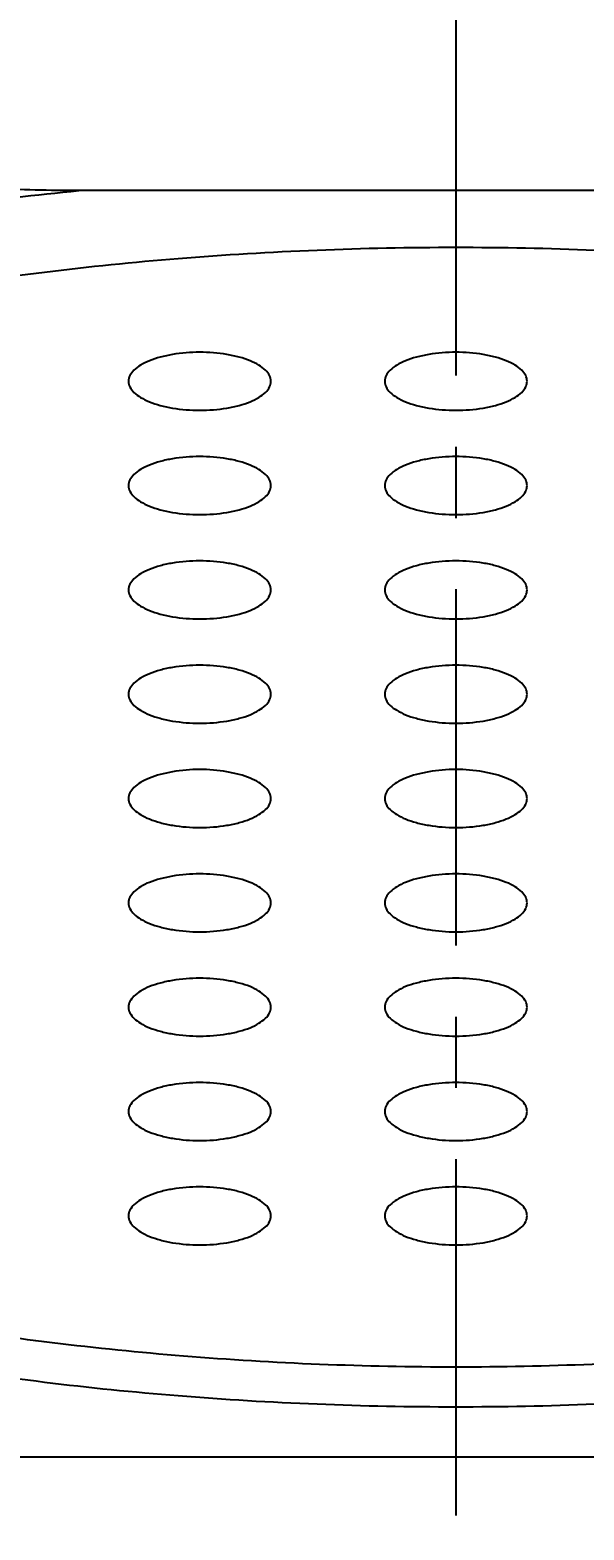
# Model space of a CAD drawing. Header units: millimetres. Extents: x 1091 to 1735, y 843 to 1297.
# Drawn here: x 1487.66 to 1491.55, y 1115.19 to 1125.72 of the extents above; entities that cross this region are included whole.
import ezdxf

# ---------------------------------------------------------------- set-up
doc = ezdxf.new("R2010")
doc.units = ezdxf.units.MM
doc.linetypes.add('CENTER', pattern=[2, 1.25, -0.25, 0.25, -0.25])
doc.layers.add('\\M+5B1EA\\M+5D7A2', color=1, linetype='Continuous')
doc.layers.add('dim', color=1, linetype='Continuous', lineweight=35)
doc.styles.add('Daelim Dimension', font='\x7f\x7f\x7f\x7f.TTF')
doc.dimstyles.new('DEFAULT', dxfattribs={"dimscale": 2, "dimtxt": 2, "dimasz": 2, "dimexe": 0, "dimexo": 2, "dimgap": 1, "dimtad": 1, "dimdec": 1, "dimzin": 9, "dimdsep": 46, "dimtxsty": 'Daelim Dimension', "dimcen": 0.5, "dimclrd": 252, "dimclre": 252, "dimclrt": 3, "dimadec": 1, "dimazin": 0, "dimtfac": 1, "dimtdec": 1, "dimtix": 1, "dimtmove": 0, "dimatfit": 3, "dimfxl": 0, "dimtolj": 1, "dimtzin": 1, "dimlwd": 9, "dimlwe": 9, "dimarcsym": 0})

# ---------------------------------------------------------------- blocks, each defined once
blk = doc.blocks.new('*D4')
at = {"layer": 'Defpoints', "color": 0}
for p in [(1490.564, 1186.165), (1441.913, 1064.406), (1464.351, 1064.406)]:
    blk.add_point(p, dxfattribs=at)
at = {"layer": 'dim', "color": 5, "lineweight": 9}
for p, q in [((1486.564, 1186.165), (1441.913, 1186.165)), ((1441.913, 1182.165), (1441.913, 1068.406)), ((1460.351, 1064.406), (1441.913, 1064.406))]:
    blk.add_line(p, q, dxfattribs=at)
at = {"layer": 'dim', "color": 5}
for points in [[(1441.246, 1182.165), (1442.579, 1182.165), (1441.913, 1186.165)], [(1441.246, 1068.406), (1442.579, 1068.406), (1441.913, 1064.406)]]:
    blk.add_solid(points, dxfattribs=at)
at = {"layer": 'dim', "color": 7, "insert": (1434.519, 1127.744), "char_height": 10, "attachment_point": 5, "rotation": 90, "style": 'Daelim Dimension'}
blk.add_mtext('\\A1;122', dxfattribs=at)

msp = doc.modelspace()

# ---------------------------------------------------------------- linework, layer by layer
at = {"color": 7, "linetype": 'Continuous'}
for p, q in [((1493.302, 1124.595), (1488.001, 1124.595)), ((1487.547, 1115.708), (1493.756, 1115.708))]:
    msp.add_line(p, q, dxfattribs=at)
for points, knots in [([(1488.001, 1124.595), (1487.899, 1124.595), (1487.696, 1124.597), (1487.392, 1124.61), (1487.088, 1124.634), (1486.837, 1124.667), (1486.638, 1124.705), (1486.491, 1124.74), (1486.37, 1124.776), (1486.275, 1124.81), (1486.183, 1124.848), (1486.071, 1124.903), (1485.969, 1124.973), (1485.9, 1125.042), (1485.857, 1125.1), (1485.828, 1125.164), (1485.821, 1125.211), (1485.821, 1125.235)], [0, 0, 0, 0, 0.126748, 0.253474, 0.380135, 0.506639, 0.569794, 0.632832, 0.69569, 0.72703, 0.758283, 0.820401, 0.881709, 0.911936, 0.941733, 0.971046, 1, 1, 1, 1]), ([(1490.651, 1124.195), (1490.001, 1124.195), (1488.719, 1124.144), (1486.86, 1123.918), (1485.396, 1123.607), (1484.32, 1123.284), (1483.593, 1123.018), (1482.934, 1122.724), (1482.348, 1122.405), (1481.841, 1122.065), (1481.417, 1121.705), (1481.08, 1121.328), (1480.835, 1120.938), (1480.685, 1120.536), (1480.651, 1120.261), (1480.651, 1120.127)], [0, 0, 0, 0, 0.169204, 0.332998, 0.48632, 0.557668, 0.624826, 0.687425, 0.745204, 0.79804, 0.845997, 0.889374, 0.92878, 0.9652, 1, 1, 1, 1]), ([(1500.651, 1120.127), (1500.651, 1120.261), (1500.617, 1120.536), (1500.467, 1120.938), (1500.222, 1121.328), (1499.886, 1121.705), (1499.462, 1122.065), (1498.955, 1122.405), (1498.369, 1122.724), (1497.709, 1123.018), (1496.983, 1123.284), (1495.907, 1123.607), (1494.443, 1123.918), (1492.584, 1124.144), (1491.302, 1124.195), (1490.651, 1124.195)], [0, 0, 0, 0, 0.0348, 0.07122, 0.110626, 0.154002, 0.201959, 0.254796, 0.312574, 0.375173, 0.442331, 0.513678, 0.667, 0.830795, 1, 1, 1, 1]), ([(1488.851, 1123.46), (1488.787, 1123.46), (1488.694, 1123.453), (1488.576, 1123.428), (1488.5, 1123.403), (1488.438, 1123.373), (1488.39, 1123.339), (1488.359, 1123.3), (1488.351, 1123.27), (1488.351, 1123.257)], [0, 0, 0, 0, 0.333221, 0.486719, 0.625343, 0.745785, 0.846554, 0.929154, 1, 1, 1, 1]), ([(1489.351, 1123.257), (1489.351, 1123.27), (1489.344, 1123.3), (1489.312, 1123.339), (1489.265, 1123.373), (1489.202, 1123.403), (1489.127, 1123.428), (1489.009, 1123.453), (1488.915, 1123.46), (1488.851, 1123.46)], [0, 0, 0, 0, 0.070844, 0.153442, 0.254211, 0.374656, 0.513282, 0.666784, 1, 1, 1, 1]), ([(1490.651, 1123.46), (1490.587, 1123.46), (1490.494, 1123.453), (1490.376, 1123.428), (1490.3, 1123.403), (1490.238, 1123.373), (1490.19, 1123.339), (1490.159, 1123.3), (1490.151, 1123.27), (1490.151, 1123.257)], [0, 0, 0, 0, 0.333221, 0.486719, 0.625343, 0.745785, 0.846554, 0.929154, 1, 1, 1, 1]), ([(1491.151, 1123.257), (1491.151, 1123.27), (1491.144, 1123.3), (1491.112, 1123.339), (1491.065, 1123.373), (1491.002, 1123.403), (1490.927, 1123.428), (1490.809, 1123.453), (1490.715, 1123.46), (1490.651, 1123.46)], [0, 0, 0, 0, 0.070844, 0.153442, 0.254211, 0.374656, 0.513282, 0.666784, 1, 1, 1, 1]), ([(1488.351, 1123.257), (1488.351, 1123.243), (1488.359, 1123.213), (1488.39, 1123.175), (1488.438, 1123.14), (1488.5, 1123.11), (1488.576, 1123.085), (1488.694, 1123.06), (1488.787, 1123.053), (1488.851, 1123.053)], [0, 0, 0, 0, 0.070844, 0.153442, 0.254211, 0.374656, 0.513282, 0.666784, 1, 1, 1, 1]), ([(1488.851, 1123.053), (1488.915, 1123.053), (1489.009, 1123.06), (1489.127, 1123.085), (1489.202, 1123.11), (1489.265, 1123.14), (1489.312, 1123.175), (1489.344, 1123.213), (1489.351, 1123.243), (1489.351, 1123.257)], [0, 0, 0, 0, 0.333221, 0.486719, 0.625343, 0.745785, 0.846554, 0.929154, 1, 1, 1, 1]), ([(1490.151, 1123.257), (1490.151, 1123.243), (1490.159, 1123.213), (1490.19, 1123.175), (1490.238, 1123.14), (1490.3, 1123.11), (1490.376, 1123.085), (1490.494, 1123.06), (1490.587, 1123.053), (1490.651, 1123.053)], [0, 0, 0, 0, 0.070844, 0.153442, 0.254211, 0.374656, 0.513282, 0.666784, 1, 1, 1, 1]), ([(1490.651, 1123.053), (1490.715, 1123.053), (1490.809, 1123.06), (1490.927, 1123.085), (1491.002, 1123.11), (1491.065, 1123.14), (1491.112, 1123.175), (1491.144, 1123.213), (1491.151, 1123.243), (1491.151, 1123.257)], [0, 0, 0, 0, 0.333221, 0.486719, 0.625343, 0.745785, 0.846554, 0.929154, 1, 1, 1, 1]), ([(1488.851, 1122.728), (1488.787, 1122.728), (1488.694, 1122.721), (1488.576, 1122.696), (1488.5, 1122.671), (1488.438, 1122.641), (1488.39, 1122.607), (1488.359, 1122.568), (1488.351, 1122.538), (1488.351, 1122.525)], [0, 0, 0, 0, 0.333221, 0.486719, 0.625343, 0.745785, 0.846554, 0.929154, 1, 1, 1, 1]), ([(1489.351, 1122.525), (1489.351, 1122.538), (1489.344, 1122.568), (1489.312, 1122.607), (1489.265, 1122.641), (1489.202, 1122.671), (1489.127, 1122.696), (1489.009, 1122.721), (1488.915, 1122.728), (1488.851, 1122.728)], [0, 0, 0, 0, 0.070844, 0.153442, 0.254211, 0.374656, 0.513282, 0.666784, 1, 1, 1, 1]), ([(1490.651, 1122.728), (1490.587, 1122.728), (1490.494, 1122.721), (1490.376, 1122.696), (1490.3, 1122.671), (1490.238, 1122.641), (1490.19, 1122.607), (1490.159, 1122.568), (1490.151, 1122.538), (1490.151, 1122.525)], [0, 0, 0, 0, 0.333221, 0.486719, 0.625343, 0.745785, 0.846554, 0.929154, 1, 1, 1, 1]), ([(1491.151, 1122.525), (1491.151, 1122.538), (1491.144, 1122.568), (1491.112, 1122.607), (1491.065, 1122.641), (1491.002, 1122.671), (1490.927, 1122.696), (1490.809, 1122.721), (1490.715, 1122.728), (1490.651, 1122.728)], [0, 0, 0, 0, 0.070844, 0.153442, 0.254211, 0.374656, 0.513282, 0.666784, 1, 1, 1, 1]), ([(1488.351, 1122.525), (1488.351, 1122.511), (1488.359, 1122.481), (1488.39, 1122.443), (1488.438, 1122.408), (1488.5, 1122.378), (1488.576, 1122.353), (1488.694, 1122.328), (1488.787, 1122.321), (1488.851, 1122.321)], [0, 0, 0, 0, 0.070844, 0.153442, 0.254211, 0.374656, 0.513282, 0.666784, 1, 1, 1, 1]), ([(1488.851, 1122.321), (1488.915, 1122.321), (1489.009, 1122.328), (1489.127, 1122.353), (1489.202, 1122.378), (1489.265, 1122.408), (1489.312, 1122.443), (1489.344, 1122.481), (1489.351, 1122.511), (1489.351, 1122.525)], [0, 0, 0, 0, 0.333221, 0.486719, 0.625343, 0.745785, 0.846554, 0.929154, 1, 1, 1, 1]), ([(1490.151, 1122.525), (1490.151, 1122.511), (1490.159, 1122.481), (1490.19, 1122.443), (1490.238, 1122.408), (1490.3, 1122.378), (1490.376, 1122.353), (1490.494, 1122.328), (1490.587, 1122.321), (1490.651, 1122.321)], [0, 0, 0, 0, 0.070844, 0.153442, 0.254211, 0.374656, 0.513282, 0.666784, 1, 1, 1, 1]), ([(1490.651, 1122.321), (1490.715, 1122.321), (1490.809, 1122.328), (1490.927, 1122.353), (1491.002, 1122.378), (1491.065, 1122.408), (1491.112, 1122.443), (1491.144, 1122.481), (1491.151, 1122.511), (1491.151, 1122.525)], [0, 0, 0, 0, 0.333221, 0.486719, 0.625343, 0.745785, 0.846554, 0.929154, 1, 1, 1, 1]), ([(1488.851, 1121.996), (1488.787, 1121.996), (1488.694, 1121.989), (1488.576, 1121.964), (1488.5, 1121.939), (1488.438, 1121.909), (1488.39, 1121.874), (1488.359, 1121.836), (1488.351, 1121.806), (1488.351, 1121.792)], [0, 0, 0, 0, 0.333221, 0.486719, 0.625343, 0.745785, 0.846554, 0.929154, 1, 1, 1, 1]), ([(1489.351, 1121.792), (1489.351, 1121.806), (1489.344, 1121.836), (1489.312, 1121.874), (1489.265, 1121.909), (1489.202, 1121.939), (1489.127, 1121.964), (1489.009, 1121.989), (1488.915, 1121.996), (1488.851, 1121.996)], [0, 0, 0, 0, 0.070844, 0.153442, 0.254211, 0.374656, 0.513282, 0.666784, 1, 1, 1, 1]), ([(1490.651, 1121.996), (1490.587, 1121.996), (1490.494, 1121.989), (1490.376, 1121.964), (1490.3, 1121.939), (1490.238, 1121.909), (1490.19, 1121.874), (1490.159, 1121.836), (1490.151, 1121.806), (1490.151, 1121.792)], [0, 0, 0, 0, 0.333221, 0.486719, 0.625343, 0.745785, 0.846554, 0.929154, 1, 1, 1, 1]), ([(1491.151, 1121.792), (1491.151, 1121.806), (1491.144, 1121.836), (1491.112, 1121.874), (1491.065, 1121.909), (1491.002, 1121.939), (1490.927, 1121.964), (1490.809, 1121.989), (1490.715, 1121.996), (1490.651, 1121.996)], [0, 0, 0, 0, 0.070844, 0.153442, 0.254211, 0.374656, 0.513282, 0.666784, 1, 1, 1, 1]), ([(1488.351, 1121.792), (1488.351, 1121.779), (1488.359, 1121.749), (1488.39, 1121.71), (1488.438, 1121.676), (1488.5, 1121.646), (1488.576, 1121.621), (1488.694, 1121.596), (1488.787, 1121.589), (1488.851, 1121.589)], [0, 0, 0, 0, 0.070844, 0.153442, 0.254211, 0.374656, 0.513282, 0.666784, 1, 1, 1, 1]), ([(1488.851, 1121.589), (1488.915, 1121.589), (1489.009, 1121.596), (1489.127, 1121.621), (1489.202, 1121.646), (1489.265, 1121.676), (1489.312, 1121.71), (1489.344, 1121.749), (1489.351, 1121.779), (1489.351, 1121.792)], [0, 0, 0, 0, 0.333221, 0.486719, 0.625343, 0.745785, 0.846554, 0.929154, 1, 1, 1, 1]), ([(1490.151, 1121.792), (1490.151, 1121.779), (1490.159, 1121.749), (1490.19, 1121.71), (1490.238, 1121.676), (1490.3, 1121.646), (1490.376, 1121.621), (1490.494, 1121.596), (1490.587, 1121.589), (1490.651, 1121.589)], [0, 0, 0, 0, 0.070844, 0.153442, 0.254211, 0.374656, 0.513282, 0.666784, 1, 1, 1, 1]), ([(1490.651, 1121.589), (1490.715, 1121.589), (1490.809, 1121.596), (1490.927, 1121.621), (1491.002, 1121.646), (1491.065, 1121.676), (1491.112, 1121.71), (1491.144, 1121.749), (1491.151, 1121.779), (1491.151, 1121.792)], [0, 0, 0, 0, 0.333221, 0.486719, 0.625343, 0.745785, 0.846554, 0.929154, 1, 1, 1, 1]), ([(1488.851, 1121.264), (1488.787, 1121.264), (1488.694, 1121.257), (1488.576, 1121.232), (1488.5, 1121.207), (1488.438, 1121.177), (1488.39, 1121.142), (1488.359, 1121.104), (1488.351, 1121.074), (1488.351, 1121.06)], [0, 0, 0, 0, 0.333221, 0.486719, 0.625343, 0.745785, 0.846554, 0.929154, 1, 1, 1, 1]), ([(1489.351, 1121.06), (1489.351, 1121.074), (1489.344, 1121.104), (1489.312, 1121.142), (1489.265, 1121.177), (1489.202, 1121.207), (1489.127, 1121.232), (1489.009, 1121.257), (1488.915, 1121.264), (1488.851, 1121.264)], [0, 0, 0, 0, 0.070844, 0.153442, 0.254211, 0.374656, 0.513282, 0.666784, 1, 1, 1, 1]), ([(1490.651, 1121.264), (1490.587, 1121.264), (1490.494, 1121.257), (1490.376, 1121.232), (1490.3, 1121.207), (1490.238, 1121.177), (1490.19, 1121.142), (1490.159, 1121.104), (1490.151, 1121.074), (1490.151, 1121.06)], [0, 0, 0, 0, 0.333221, 0.486719, 0.625343, 0.745785, 0.846554, 0.929154, 1, 1, 1, 1]), ([(1491.151, 1121.06), (1491.151, 1121.074), (1491.144, 1121.104), (1491.112, 1121.142), (1491.065, 1121.177), (1491.002, 1121.207), (1490.927, 1121.232), (1490.809, 1121.257), (1490.715, 1121.264), (1490.651, 1121.264)], [0, 0, 0, 0, 0.070844, 0.153442, 0.254211, 0.374656, 0.513282, 0.666784, 1, 1, 1, 1]), ([(1488.351, 1121.06), (1488.351, 1121.047), (1488.359, 1121.017), (1488.39, 1120.978), (1488.438, 1120.944), (1488.5, 1120.914), (1488.576, 1120.889), (1488.694, 1120.864), (1488.787, 1120.857), (1488.851, 1120.857)], [0, 0, 0, 0, 0.070844, 0.153442, 0.254211, 0.374656, 0.513282, 0.666784, 1, 1, 1, 1]), ([(1488.851, 1120.857), (1488.915, 1120.857), (1489.009, 1120.864), (1489.127, 1120.889), (1489.202, 1120.914), (1489.265, 1120.944), (1489.312, 1120.978), (1489.344, 1121.017), (1489.351, 1121.047), (1489.351, 1121.06)], [0, 0, 0, 0, 0.333221, 0.486719, 0.625343, 0.745785, 0.846554, 0.929154, 1, 1, 1, 1]), ([(1490.151, 1121.06), (1490.151, 1121.047), (1490.159, 1121.017), (1490.19, 1120.978), (1490.238, 1120.944), (1490.3, 1120.914), (1490.376, 1120.889), (1490.494, 1120.864), (1490.587, 1120.857), (1490.651, 1120.857)], [0, 0, 0, 0, 0.070844, 0.153442, 0.254211, 0.374656, 0.513282, 0.666784, 1, 1, 1, 1]), ([(1490.651, 1120.857), (1490.715, 1120.857), (1490.809, 1120.864), (1490.927, 1120.889), (1491.002, 1120.914), (1491.065, 1120.944), (1491.112, 1120.978), (1491.144, 1121.017), (1491.151, 1121.047), (1491.151, 1121.06)], [0, 0, 0, 0, 0.333221, 0.486719, 0.625343, 0.745785, 0.846554, 0.929154, 1, 1, 1, 1]), ([(1488.851, 1120.532), (1488.787, 1120.532), (1488.694, 1120.524), (1488.576, 1120.499), (1488.5, 1120.475), (1488.438, 1120.445), (1488.39, 1120.41), (1488.359, 1120.371), (1488.351, 1120.342), (1488.351, 1120.328)], [0, 0, 0, 0, 0.333221, 0.486719, 0.625343, 0.745785, 0.846554, 0.929154, 1, 1, 1, 1]), ([(1489.351, 1120.328), (1489.351, 1120.342), (1489.344, 1120.371), (1489.312, 1120.41), (1489.265, 1120.445), (1489.202, 1120.475), (1489.127, 1120.499), (1489.009, 1120.524), (1488.915, 1120.532), (1488.851, 1120.532)], [0, 0, 0, 0, 0.070844, 0.153442, 0.254211, 0.374656, 0.513282, 0.666784, 1, 1, 1, 1]), ([(1490.651, 1120.532), (1490.587, 1120.532), (1490.494, 1120.524), (1490.376, 1120.499), (1490.3, 1120.475), (1490.238, 1120.445), (1490.19, 1120.41), (1490.159, 1120.371), (1490.151, 1120.342), (1490.151, 1120.328)], [0, 0, 0, 0, 0.333221, 0.486719, 0.625343, 0.745785, 0.846554, 0.929154, 1, 1, 1, 1]), ([(1491.151, 1120.328), (1491.151, 1120.342), (1491.144, 1120.371), (1491.112, 1120.41), (1491.065, 1120.445), (1491.002, 1120.475), (1490.927, 1120.499), (1490.809, 1120.524), (1490.715, 1120.532), (1490.651, 1120.532)], [0, 0, 0, 0, 0.070844, 0.153442, 0.254211, 0.374656, 0.513282, 0.666784, 1, 1, 1, 1]), ([(1490.651, 1116.338), (1490.013, 1116.338), (1488.756, 1116.388), (1487.213, 1116.575), (1486.037, 1116.8), (1485.213, 1117), (1484.441, 1117.231), (1483.727, 1117.493), (1483.081, 1117.781), (1482.506, 1118.093), (1482.008, 1118.428), (1481.592, 1118.781), (1481.262, 1119.15), (1481.022, 1119.533), (1480.875, 1119.927), (1480.841, 1120.197), (1480.841, 1120.328)], [0, 0, 0, 0, 0.169196, 0.332984, 0.411269, 0.486345, 0.55769, 0.624845, 0.68744, 0.745216, 0.798051, 0.846005, 0.889379, 0.928784, 0.965202, 1, 1, 1, 1]), ([(1488.351, 1120.328), (1488.351, 1120.315), (1488.359, 1120.285), (1488.39, 1120.246), (1488.438, 1120.212), (1488.5, 1120.182), (1488.576, 1120.157), (1488.694, 1120.132), (1488.787, 1120.125), (1488.851, 1120.125)], [0, 0, 0, 0, 0.070844, 0.153442, 0.254211, 0.374656, 0.513282, 0.666784, 1, 1, 1, 1]), ([(1488.851, 1120.125), (1488.915, 1120.125), (1489.009, 1120.132), (1489.127, 1120.157), (1489.202, 1120.182), (1489.265, 1120.212), (1489.312, 1120.246), (1489.344, 1120.285), (1489.351, 1120.315), (1489.351, 1120.328)], [0, 0, 0, 0, 0.333221, 0.486719, 0.625343, 0.745785, 0.846554, 0.929154, 1, 1, 1, 1]), ([(1490.151, 1120.328), (1490.151, 1120.315), (1490.159, 1120.285), (1490.19, 1120.246), (1490.238, 1120.212), (1490.3, 1120.182), (1490.376, 1120.157), (1490.494, 1120.132), (1490.587, 1120.125), (1490.651, 1120.125)], [0, 0, 0, 0, 0.070844, 0.153442, 0.254211, 0.374656, 0.513282, 0.666784, 1, 1, 1, 1]), ([(1500.461, 1120.328), (1500.461, 1120.197), (1500.428, 1119.927), (1500.281, 1119.533), (1500.04, 1119.15), (1499.71, 1118.781), (1499.295, 1118.427), (1498.797, 1118.093), (1498.222, 1117.781), (1497.575, 1117.493), (1496.862, 1117.231), (1496.09, 1117), (1495.265, 1116.8), (1494.09, 1116.575), (1492.547, 1116.388), (1491.29, 1116.338), (1490.651, 1116.338)], [0, 0, 0, 0, 0.034798, 0.071217, 0.110621, 0.153996, 0.20195, 0.254785, 0.312561, 0.375157, 0.442312, 0.513656, 0.588733, 0.667017, 0.830804, 1, 1, 1, 1]), ([(1490.651, 1120.125), (1490.715, 1120.125), (1490.809, 1120.132), (1490.927, 1120.157), (1491.002, 1120.182), (1491.065, 1120.212), (1491.112, 1120.246), (1491.144, 1120.285), (1491.151, 1120.315), (1491.151, 1120.328)], [0, 0, 0, 0, 0.333221, 0.486719, 0.625343, 0.745785, 0.846554, 0.929154, 1, 1, 1, 1]), ([(1480.651, 1120.127), (1480.651, 1119.993), (1480.685, 1119.718), (1480.835, 1119.317), (1481.08, 1118.926), (1481.417, 1118.55), (1481.841, 1118.19), (1482.348, 1117.849), (1482.934, 1117.53), (1483.593, 1117.237), (1484.32, 1116.97), (1485.396, 1116.648), (1486.86, 1116.336), (1488.719, 1116.11), (1490.001, 1116.06), (1490.651, 1116.06)], [0, 0, 0, 0, 0.0348, 0.07122, 0.110626, 0.154002, 0.201959, 0.254796, 0.312574, 0.375173, 0.442331, 0.513678, 0.667, 0.830795, 1, 1, 1, 1]), ([(1490.651, 1116.06), (1491.302, 1116.06), (1492.584, 1116.11), (1494.443, 1116.336), (1495.907, 1116.648), (1496.983, 1116.97), (1497.709, 1117.237), (1498.369, 1117.53), (1498.955, 1117.849), (1499.462, 1118.19), (1499.886, 1118.55), (1500.222, 1118.926), (1500.467, 1119.317), (1500.617, 1119.718), (1500.651, 1119.993), (1500.651, 1120.127)], [0, 0, 0, 0, 0.169204, 0.332998, 0.48632, 0.557668, 0.624826, 0.687425, 0.745204, 0.79804, 0.845997, 0.889374, 0.92878, 0.9652, 1, 1, 1, 1]), ([(1488.851, 1119.799), (1488.787, 1119.799), (1488.694, 1119.792), (1488.576, 1119.767), (1488.5, 1119.743), (1488.438, 1119.713), (1488.39, 1119.678), (1488.359, 1119.639), (1488.351, 1119.61), (1488.351, 1119.596)], [0, 0, 0, 0, 0.333221, 0.486719, 0.625343, 0.745785, 0.846554, 0.929154, 1, 1, 1, 1]), ([(1489.351, 1119.596), (1489.351, 1119.61), (1489.344, 1119.639), (1489.312, 1119.678), (1489.265, 1119.713), (1489.202, 1119.743), (1489.127, 1119.767), (1489.009, 1119.792), (1488.915, 1119.799), (1488.851, 1119.799)], [0, 0, 0, 0, 0.070844, 0.153442, 0.254211, 0.374656, 0.513282, 0.666784, 1, 1, 1, 1]), ([(1490.651, 1119.799), (1490.587, 1119.799), (1490.494, 1119.792), (1490.376, 1119.767), (1490.3, 1119.743), (1490.238, 1119.713), (1490.19, 1119.678), (1490.159, 1119.639), (1490.151, 1119.61), (1490.151, 1119.596)], [0, 0, 0, 0, 0.333221, 0.486719, 0.625343, 0.745785, 0.846554, 0.929154, 1, 1, 1, 1]), ([(1491.151, 1119.596), (1491.151, 1119.61), (1491.144, 1119.639), (1491.112, 1119.678), (1491.065, 1119.713), (1491.002, 1119.743), (1490.927, 1119.767), (1490.809, 1119.792), (1490.715, 1119.799), (1490.651, 1119.799)], [0, 0, 0, 0, 0.070844, 0.153442, 0.254211, 0.374656, 0.513282, 0.666784, 1, 1, 1, 1]), ([(1488.351, 1119.596), (1488.351, 1119.582), (1488.359, 1119.553), (1488.39, 1119.514), (1488.438, 1119.479), (1488.5, 1119.449), (1488.576, 1119.425), (1488.694, 1119.4), (1488.787, 1119.393), (1488.851, 1119.393)], [0, 0, 0, 0, 0.070844, 0.153442, 0.254211, 0.374656, 0.513282, 0.666784, 1, 1, 1, 1]), ([(1488.851, 1119.393), (1488.915, 1119.393), (1489.009, 1119.4), (1489.127, 1119.425), (1489.202, 1119.449), (1489.265, 1119.479), (1489.312, 1119.514), (1489.344, 1119.553), (1489.351, 1119.582), (1489.351, 1119.596)], [0, 0, 0, 0, 0.333221, 0.486719, 0.625343, 0.745785, 0.846554, 0.929154, 1, 1, 1, 1]), ([(1490.151, 1119.596), (1490.151, 1119.582), (1490.159, 1119.553), (1490.19, 1119.514), (1490.238, 1119.479), (1490.3, 1119.449), (1490.376, 1119.425), (1490.494, 1119.4), (1490.587, 1119.393), (1490.651, 1119.393)], [0, 0, 0, 0, 0.070844, 0.153442, 0.254211, 0.374656, 0.513282, 0.666784, 1, 1, 1, 1]), ([(1490.651, 1119.393), (1490.715, 1119.393), (1490.809, 1119.4), (1490.927, 1119.425), (1491.002, 1119.449), (1491.065, 1119.479), (1491.112, 1119.514), (1491.144, 1119.553), (1491.151, 1119.582), (1491.151, 1119.596)], [0, 0, 0, 0, 0.333221, 0.486719, 0.625343, 0.745785, 0.846554, 0.929154, 1, 1, 1, 1]), ([(1488.851, 1119.067), (1488.787, 1119.067), (1488.694, 1119.06), (1488.576, 1119.035), (1488.5, 1119.011), (1488.438, 1118.981), (1488.39, 1118.946), (1488.359, 1118.907), (1488.351, 1118.878), (1488.351, 1118.864)], [0, 0, 0, 0, 0.333221, 0.486719, 0.625343, 0.745785, 0.846554, 0.929154, 1, 1, 1, 1]), ([(1489.351, 1118.864), (1489.351, 1118.878), (1489.344, 1118.907), (1489.312, 1118.946), (1489.265, 1118.981), (1489.202, 1119.011), (1489.127, 1119.035), (1489.009, 1119.06), (1488.915, 1119.067), (1488.851, 1119.067)], [0, 0, 0, 0, 0.070844, 0.153442, 0.254211, 0.374656, 0.513282, 0.666784, 1, 1, 1, 1]), ([(1490.651, 1119.067), (1490.587, 1119.067), (1490.494, 1119.06), (1490.376, 1119.035), (1490.3, 1119.011), (1490.238, 1118.981), (1490.19, 1118.946), (1490.159, 1118.907), (1490.151, 1118.878), (1490.151, 1118.864)], [0, 0, 0, 0, 0.333221, 0.486719, 0.625343, 0.745785, 0.846554, 0.929154, 1, 1, 1, 1]), ([(1491.151, 1118.864), (1491.151, 1118.878), (1491.144, 1118.907), (1491.112, 1118.946), (1491.065, 1118.981), (1491.002, 1119.011), (1490.927, 1119.035), (1490.809, 1119.06), (1490.715, 1119.067), (1490.651, 1119.067)], [0, 0, 0, 0, 0.070844, 0.153442, 0.254211, 0.374656, 0.513282, 0.666784, 1, 1, 1, 1]), ([(1488.351, 1118.864), (1488.351, 1118.85), (1488.359, 1118.821), (1488.39, 1118.782), (1488.438, 1118.747), (1488.5, 1118.717), (1488.576, 1118.693), (1488.694, 1118.668), (1488.787, 1118.661), (1488.851, 1118.661)], [0, 0, 0, 0, 0.070844, 0.153442, 0.254211, 0.374656, 0.513282, 0.666784, 1, 1, 1, 1]), ([(1488.851, 1118.661), (1488.915, 1118.661), (1489.009, 1118.668), (1489.127, 1118.693), (1489.202, 1118.717), (1489.265, 1118.747), (1489.312, 1118.782), (1489.344, 1118.821), (1489.351, 1118.85), (1489.351, 1118.864)], [0, 0, 0, 0, 0.333221, 0.486719, 0.625343, 0.745785, 0.846554, 0.929154, 1, 1, 1, 1]), ([(1490.151, 1118.864), (1490.151, 1118.85), (1490.159, 1118.821), (1490.19, 1118.782), (1490.238, 1118.747), (1490.3, 1118.717), (1490.376, 1118.693), (1490.494, 1118.668), (1490.587, 1118.661), (1490.651, 1118.661)], [0, 0, 0, 0, 0.070844, 0.153442, 0.254211, 0.374656, 0.513282, 0.666784, 1, 1, 1, 1]), ([(1490.651, 1118.661), (1490.715, 1118.661), (1490.809, 1118.668), (1490.927, 1118.693), (1491.002, 1118.717), (1491.065, 1118.747), (1491.112, 1118.782), (1491.144, 1118.821), (1491.151, 1118.85), (1491.151, 1118.864)], [0, 0, 0, 0, 0.333221, 0.486719, 0.625343, 0.745785, 0.846554, 0.929154, 1, 1, 1, 1]), ([(1488.851, 1118.335), (1488.787, 1118.335), (1488.694, 1118.328), (1488.576, 1118.303), (1488.5, 1118.278), (1488.438, 1118.248), (1488.39, 1118.214), (1488.359, 1118.175), (1488.351, 1118.145), (1488.351, 1118.132)], [0, 0, 0, 0, 0.333221, 0.486719, 0.625343, 0.745785, 0.846554, 0.929154, 1, 1, 1, 1]), ([(1489.351, 1118.132), (1489.351, 1118.145), (1489.344, 1118.175), (1489.312, 1118.214), (1489.265, 1118.248), (1489.202, 1118.278), (1489.127, 1118.303), (1489.009, 1118.328), (1488.915, 1118.335), (1488.851, 1118.335)], [0, 0, 0, 0, 0.070844, 0.153442, 0.254211, 0.374656, 0.513282, 0.666784, 1, 1, 1, 1]), ([(1490.651, 1118.335), (1490.587, 1118.335), (1490.494, 1118.328), (1490.376, 1118.303), (1490.3, 1118.278), (1490.238, 1118.248), (1490.19, 1118.214), (1490.159, 1118.175), (1490.151, 1118.145), (1490.151, 1118.132)], [0, 0, 0, 0, 0.333221, 0.486719, 0.625343, 0.745785, 0.846554, 0.929154, 1, 1, 1, 1]), ([(1491.151, 1118.132), (1491.151, 1118.145), (1491.144, 1118.175), (1491.112, 1118.214), (1491.065, 1118.248), (1491.002, 1118.278), (1490.927, 1118.303), (1490.809, 1118.328), (1490.715, 1118.335), (1490.651, 1118.335)], [0, 0, 0, 0, 0.070844, 0.153442, 0.254211, 0.374656, 0.513282, 0.666784, 1, 1, 1, 1]), ([(1488.351, 1118.132), (1488.351, 1118.118), (1488.359, 1118.088), (1488.39, 1118.05), (1488.438, 1118.015), (1488.5, 1117.985), (1488.576, 1117.961), (1488.694, 1117.935), (1488.787, 1117.928), (1488.851, 1117.928)], [0, 0, 0, 0, 0.070844, 0.153442, 0.254211, 0.374656, 0.513282, 0.666784, 1, 1, 1, 1]), ([(1488.851, 1117.928), (1488.915, 1117.928), (1489.009, 1117.935), (1489.127, 1117.961), (1489.202, 1117.985), (1489.265, 1118.015), (1489.312, 1118.05), (1489.344, 1118.089), (1489.351, 1118.118), (1489.351, 1118.132)], [0, 0, 0, 0, 0.333221, 0.486719, 0.625343, 0.745785, 0.846554, 0.929154, 1, 1, 1, 1]), ([(1490.151, 1118.132), (1490.151, 1118.118), (1490.159, 1118.088), (1490.19, 1118.05), (1490.238, 1118.015), (1490.3, 1117.985), (1490.376, 1117.961), (1490.494, 1117.935), (1490.587, 1117.928), (1490.651, 1117.928)], [0, 0, 0, 0, 0.070844, 0.153442, 0.254211, 0.374656, 0.513282, 0.666784, 1, 1, 1, 1]), ([(1490.651, 1117.928), (1490.715, 1117.928), (1490.809, 1117.935), (1490.927, 1117.961), (1491.002, 1117.985), (1491.065, 1118.015), (1491.112, 1118.05), (1491.144, 1118.089), (1491.151, 1118.118), (1491.151, 1118.132)], [0, 0, 0, 0, 0.333221, 0.486719, 0.625343, 0.745785, 0.846554, 0.929154, 1, 1, 1, 1]), ([(1488.851, 1117.603), (1488.787, 1117.603), (1488.694, 1117.596), (1488.576, 1117.571), (1488.5, 1117.546), (1488.438, 1117.516), (1488.39, 1117.482), (1488.359, 1117.443), (1488.351, 1117.413), (1488.351, 1117.4)], [0, 0, 0, 0, 0.333221, 0.486719, 0.625343, 0.745785, 0.846554, 0.929154, 1, 1, 1, 1]), ([(1489.351, 1117.4), (1489.351, 1117.413), (1489.344, 1117.443), (1489.312, 1117.482), (1489.265, 1117.516), (1489.202, 1117.546), (1489.127, 1117.571), (1489.009, 1117.596), (1488.915, 1117.603), (1488.851, 1117.603)], [0, 0, 0, 0, 0.070844, 0.153442, 0.254211, 0.374656, 0.513282, 0.666784, 1, 1, 1, 1]), ([(1490.651, 1117.603), (1490.587, 1117.603), (1490.494, 1117.596), (1490.376, 1117.571), (1490.3, 1117.546), (1490.238, 1117.516), (1490.19, 1117.482), (1490.159, 1117.443), (1490.151, 1117.413), (1490.151, 1117.4)], [0, 0, 0, 0, 0.333221, 0.486719, 0.625343, 0.745785, 0.846554, 0.929154, 1, 1, 1, 1]), ([(1491.151, 1117.4), (1491.151, 1117.413), (1491.144, 1117.443), (1491.112, 1117.482), (1491.065, 1117.516), (1491.002, 1117.546), (1490.927, 1117.571), (1490.809, 1117.596), (1490.715, 1117.603), (1490.651, 1117.603)], [0, 0, 0, 0, 0.070844, 0.153442, 0.254211, 0.374656, 0.513282, 0.666784, 1, 1, 1, 1]), ([(1488.351, 1117.4), (1488.351, 1117.386), (1488.359, 1117.356), (1488.39, 1117.318), (1488.438, 1117.283), (1488.5, 1117.253), (1488.576, 1117.228), (1488.694, 1117.203), (1488.787, 1117.196), (1488.851, 1117.196)], [0, 0, 0, 0, 0.070844, 0.153442, 0.254211, 0.374656, 0.513282, 0.666784, 1, 1, 1, 1]), ([(1488.851, 1117.196), (1488.915, 1117.196), (1489.009, 1117.203), (1489.127, 1117.228), (1489.202, 1117.253), (1489.265, 1117.283), (1489.312, 1117.318), (1489.344, 1117.356), (1489.351, 1117.386), (1489.351, 1117.4)], [0, 0, 0, 0, 0.333221, 0.486719, 0.625343, 0.745785, 0.846554, 0.929154, 1, 1, 1, 1]), ([(1490.151, 1117.4), (1490.151, 1117.386), (1490.159, 1117.356), (1490.19, 1117.318), (1490.238, 1117.283), (1490.3, 1117.253), (1490.376, 1117.228), (1490.494, 1117.203), (1490.587, 1117.196), (1490.651, 1117.196)], [0, 0, 0, 0, 0.070844, 0.153442, 0.254211, 0.374656, 0.513282, 0.666784, 1, 1, 1, 1]), ([(1490.651, 1117.196), (1490.715, 1117.196), (1490.809, 1117.203), (1490.927, 1117.228), (1491.002, 1117.253), (1491.065, 1117.283), (1491.112, 1117.318), (1491.144, 1117.356), (1491.151, 1117.386), (1491.151, 1117.4)], [0, 0, 0, 0, 0.333221, 0.486719, 0.625343, 0.745785, 0.846554, 0.929154, 1, 1, 1, 1])]:
    msp.add_open_spline(points, degree=3, knots=knots, dxfattribs=at)
at = {"color": 9, "linetype": 'Continuous'}
msp.add_open_spline([(1479.351, 1120.132), (1479.352, 1120.26), (1479.38, 1120.522), (1479.502, 1120.907), (1479.702, 1121.285), (1479.978, 1121.652), (1480.327, 1122.008), (1480.747, 1122.351), (1481.235, 1122.677), (1481.787, 1122.986), (1482.401, 1123.275), (1483.319, 1123.642), (1484.592, 1124.031), (1486.245, 1124.382), (1487.403, 1124.536), (1488.001, 1124.595)], degree=3, knots=[0, 0, 0, 0, 0.037035, 0.075354, 0.116043, 0.159977, 0.207769, 0.2598, 0.316262, 0.377196, 0.442526, 0.512076, 0.662728, 0.826497, 1, 1, 1, 1], dxfattribs=at)
at = {"layer": '\\M+5B1EA\\M+5D7A2', "linetype": 'CENTER', "ltscale": 2}
msp.add_line((1490.651, 1205.797), (1490.651, 1066.7), dxfattribs=at)

# ---------------------------------------------------------------- dimensions: what is measured, and where the dimension line sits
at = {"layer": 'dim', "color": 5}
dim = msp.add_linear_dim(base=(1441.913, 1064.406), p1=(1490.564, 1186.165), p2=(1464.351, 1064.406), angle=90, dimstyle='DEFAULT', override={"dimtxt": 5, "dimdec": 0, "dimclrd": 5, "dimclre": 5, "dimclrt": 7}, dxfattribs=at)
dim.commit()
dim.dimension.update_dxf_attribs({"geometry": '*D4', "text_midpoint": (1441.913, 1127.744), "dimtype": 160})

doc.saveas('drawing.dxf')
